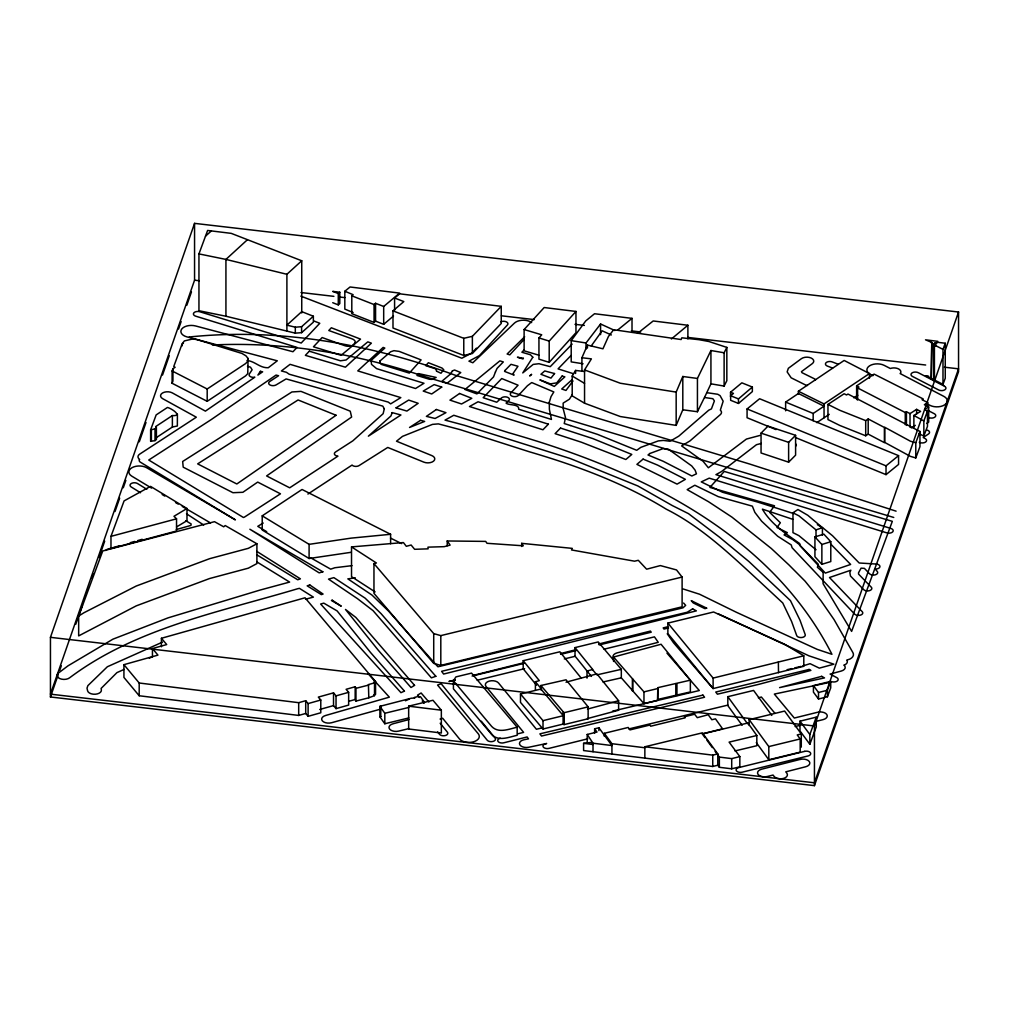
<?xml version="1.0" encoding="UTF-8"?>
<svg xmlns="http://www.w3.org/2000/svg" width="1009" height="1009" viewBox="0 0 1009 1009"><rect width="100%" height="100%" fill="white"/><g stroke="black" fill="none" stroke-linecap="round" stroke-linejoin="round"><path stroke-width="1.5" d="M150.618 429.872L156.155 414.913L167.444 407.459C171.908 408.519 182.995 416.376 172.375 415.569L155.676 426.58L155.966 428.648L150.618 429.872L150.618 441.349L155.02 440.618L156.433 439.47L156.382 427.312M248.075 358.485L247.747 361.298L245.603 363.568L207.186 388.995L207.186 401.317L172.11 383.281L172.11 370.959L172.943 368.689L175.137 367.301L173.75 366.519L182.175 343.741L184.37 340.928L192.593 338.999L196.969 339.566L241.946 353.44L245.969 355.849L248.075 358.485L247.747 373.633L245.603 375.89L207.186 401.317M532.802 357.249L522.763 372.914L533.193 364.413L538.957 363.719L550.258 366.671L572.128 344.107M50.45 637.335L194.56 223.367L958.55 312.021L958.55 371.665L814.44 785.633L50.45 696.979L50.45 637.335L814.44 725.988L958.55 312.021M194.56 223.367L194.56 280.187L50.45 694.154L814.44 782.795L958.55 368.827L944.462 367.2M50.45 696.979L58.194 674.731M59.745 670.279L61.297 665.826M75.763 624.281L82.473 604.996M91.769 578.283L93.32 573.831M99.008 557.51L104.684 541.19M115.013 511.513L119.667 498.156M123.275 487.776L125.86 480.36M139.292 441.778L146.002 422.494M162.537 375.007L169.247 355.723M178.543 329.01L181.128 321.594M186.816 305.273L191.458 291.916M657.502 700.36L657.83 687.659L690.358 680.167L690.358 691.934L657.83 699.426L657.502 700.36L643.969 703.626L632.794 690.9L632.794 679.133L613.548 657.036L661.072 644.259L690.358 680.167M313.358 316.233L301.603 326.714L295.309 327.193L286.897 325.15L301.741 311.642L313.358 316.233L313.358 322.186L301.603 332.667L295.309 333.147L225.928 316.233L198.95 310.722L198.95 253.902L207.614 230.456L231.238 233.369L301.741 260.776L301.741 312.979M78.664 616.058L102.729 550.99L214.501 521.678L223.708 526.799L225.221 525.563L256.904 543.775L256.904 563.602L248.34 568.168L209.62 578.523L136.265 605.854L78.664 635.897L78.664 616.058L83.911 612.766L136.265 586.015L209.62 558.683L248.34 548.328L256.904 543.775M186.98 508.498L173.977 516.293L176.537 518.828L176.537 531.011L110.977 548.543L110.977 536.359L124.082 500.905L150.518 486.363L186.98 508.498L186.98 520.682L176.575 526.925M172.11 383.281L172.943 381.011L172.943 368.689M942.986 384.379L942.986 349.379L945.256 343.249L937.739 342.316L934.422 344.99L934.422 379.989L942.986 384.379L945.256 378.236L945.256 343.249M915.781 442.774L910.358 441.185L884.716 427.261L884.716 442.421L910.358 456.345L915.781 457.935L915.781 442.774L919.956 431.486L847.976 394.04L846.551 394.973L844.129 393.762L827.96 404.432L827.96 419.593L839.816 425.457L865.697 435.787L868.194 434.122L868.194 418.962L884.426 427.488L884.426 442.648L868.194 434.122M919.149 433.706L923.853 436.102L923.853 420.942L927.473 411.155L924.534 409.641L928.696 406.955L924.358 404.723L927.687 402.566L922.049 399.69L923.222 398.946L874.084 374.112L856.616 385.842L856.616 399.488M809.849 744.276L809.849 734.502L816.268 717.159L799.986 721.17L799.986 730.945L809.849 744.276L816.268 726.934L816.268 717.159M827.43 696.765L827.43 690.244L830.722 681.34L813.431 685.628L813.431 692.136L818.513 699.01L827.43 696.765L830.722 687.861L830.722 681.34M915.781 457.935L919.956 446.646L919.956 431.486M923.853 436.102L927.473 426.315L927.473 411.155M584.627 371.526L575.584 370.429L572.204 376.042L572.204 395.881L584.552 403.209L620.27 416.528L676.169 425.394L676.169 392.097L682.803 376.496L697.433 378.438L710.929 350.527L724.121 352.772L726.833 347.399L708.949 341.521L699.111 339.718L681.832 337.813L681.113 339.541L613.649 329.729L608.465 336.438L602.941 348.811L587.44 345.065L581.928 357.741L581.928 371.362M676.169 425.394L682.803 409.793L682.803 376.496M710.929 350.527L710.929 383.824L705.644 395.087L697.433 411.735L682.803 409.793M710.929 383.824L724.121 386.069L726.833 380.696L726.833 347.399M584.552 403.209L584.552 369.912L591.4 358.863L581.928 357.741M572.38 394.506L569.417 399.198L563.136 403.121L563.249 408.922L565.507 417.663L564.233 423.528L570.476 425.546M453.419 680.747L455.929 676.888L471.544 673.117L517.176 727.199L517.176 735.271C509.129 737.1 498.433 741.766 491.673 734.514L453.419 688.832L453.419 680.747L491.673 726.442C498.433 733.694 509.129 729.028 517.176 727.199M591.224 345.973L602.146 330.801L611.34 334.975M583.051 363.77L571.208 361.89L571.208 340.638L585.724 320.938L594.541 313.736L632.012 318.365L632.012 332.024M573.024 380.948L565.961 390.433L561.723 388.995L571.662 380.027M586.002 349.051L586.002 342.984L600.569 323.99L614.859 330.523M913.877 427.602L913.877 415.468L920.624 411.407L916.626 409.339L910.017 413.614L910.017 427.261M524.112 329.552L544.166 307.531L575.962 311.44L575.962 332.705L549.199 362.345L538.945 359.166L538.945 337.914L541.732 334.799L524.112 329.552L524.112 350.817L538.793 355.181M549.199 362.345L549.199 341.092L575.962 311.44M473.246 351.637L476.425 348.155M523.974 339.554L509.797 354.84L507.111 354.008L524.655 336.792M524.049 349.959L521.893 352.242L530.469 354.79L532.802 357.224M501.246 306.345L501.246 323.485L472.376 353.453L463.774 355.458L392.993 328.013L392.993 310.86L463.774 338.318L472.376 336.312L501.246 306.345L399.614 293.808L394.582 297.996L394.582 310.457M571.094 355.433L558.065 368.878L573.478 373.734M761.051 433.138L768.013 426.139L795.596 435.333L795.596 455.173L788.622 462.172L761.051 452.978L761.051 433.138L788.622 442.333L795.596 435.333M247.407 239.738L225.928 259.414L225.928 316.233M286.897 331.103L286.897 274.284L301.741 260.776M205.508 236.156L211.373 230.922M392.993 310.86L403.814 301.577L394.582 297.996M344.826 291.248L353.137 294.691L351.8 295.814L351.8 313.673L374.062 322.401L374.062 304.554L375.562 303.28L383.685 306.471L399.614 293.102L350.06 286.985L344.826 291.248L344.826 309.095L353.137 312.538M374.062 322.401L375.562 321.127L375.562 303.28M730.529 392.236L733.467 393.409L730.642 395.755L730.642 400.296L738.474 403.436L738.474 398.896L752.361 387.052L741.829 382.827L730.529 392.236L730.529 396.777M738.474 403.436L752.361 391.593L752.361 387.052M934.927 378.791L933.602 379.851L931.244 378.867L931.774 342.429L925.518 339.819L937.739 341.319L935.57 343.073L935.57 346.201M931.244 378.867L931.774 342.429M338.28 304.882L338.28 293.543L339.806 292.244L339.806 303.583L338.28 304.882L332.73 302.7M375.562 321.127L383.685 324.33L393.497 316.057M671.401 338.974L687.886 325.251L687.886 338.91M617.495 330.183L632.012 318.365M776.022 429.582L747.076 417.739L747.076 408.948L759.6 398.744L898.565 455.639L898.565 464.43L886.028 474.634L796.29 437.881M886.028 474.634L886.028 465.843L898.565 455.639M637.524 333.386L653.201 320.976L687.886 325.251M933.602 379.851L933.602 343.855L935.57 343.073M798.396 394.317L798.396 391.24L844.155 360.453L869.443 373.57L869.443 378.198M785.62 402.099L798.396 393.497L824.038 406.198L813.166 413.463L785.62 402.099L785.62 410.814M816.786 422.657L824.038 417.814L824.038 403.928L869.443 373.57M824.038 417.814L829.221 414.346M853.879 397.861L857.764 395.263M827.96 404.432L839.816 410.297L865.697 420.627L868.194 418.962M351.044 552.314L309.095 558.507L262.214 530.015L262.214 515.839L302.032 489.479L390.597 534.291L390.597 543.737M816.016 549.728L798.914 535.653L792.96 532.638L792.96 512.799L797.93 509.52L807.818 515.296L822.423 527.657L822.423 535.287M177.407 414.031L177.357 425.987L172.375 427.047L155.676 438.057L156.382 438.789M307.922 494.057L352.065 465.073L352.936 465.754A4.339 2.51 0 0 0 359.065 465.59L387.759 447.441L423.856 462.147A6.937 4.011 0 0 0 433.529 461.176A6.937 4.011 0 0 0 431.852 455.601L396.499 441.21L402.503 436.367L432.483 424.385L438.373 423.881L460.167 429.645L529.296 451.767C576.845 465.691 623.953 483.097 666.268 509.179L666.482 509.28C701.76 527.013 730.957 555.114 759.84 581.663L782.757 602.978L791.624 621.531L796.706 635.582A4.339 2.51 0 0 0 801.84 637.511A4.339 2.51 0 0 0 805.195 634.547L800.023 620.27L790.463 600.645L748.993 561.609L719.379 537.091L688.479 513.644L672.271 505.547L637.852 485.96L570.287 458.54L464.279 425.23L445.032 420.122L453.785 415.267L508.385 432.621C635.09 468.567 769.451 531.264 831.933 654.286L817.277 649.392L736.305 612.236L699.59 594.238L682.929 588.903M857.6 400.068L857.6 387.935L858.949 387.065L856.616 385.842M905.262 424.663L905.262 412.53L906.435 411.773L910.017 413.614M926.615 423.452L928.696 422.115L928.696 406.955M263.21 523.028L257.774 526.332L266.679 531.667M911.341 427.917L915.314 425.357M472.187 352.797L461.832 358.233L300.833 296.129M162.499 642.128L107.37 666.747L87.884 685.628L87.014 688.138L87.581 690.749A6.937 4.011 0 0 0 95.338 694.23A6.937 4.011 0 0 0 101.354 689.74L101.077 688.466L116.943 672.612L123.993 669.459M149.345 658.133L152.17 656.884M405.454 700.776L409.326 699.048M802.496 666.054L810.063 663.682L819.321 668.135L833.888 664.187L809.041 655.863L718.156 613.775M792.96 512.799L798.914 515.813L816.016 529.889L822.423 527.657M830.785 541.719L821.868 544.469L814.931 536.902L823.874 534.152L830.785 541.719L830.785 561.559L821.868 564.308L814.931 556.741L814.931 536.902M408.935 719.556L393.258 723.718A6.937 4.011 0 0 0 389.524 728.952A6.937 4.011 0 0 0 398.593 731.121L409.162 728.561M440.075 719.064L442.674 718.269L459.486 738.966A10.418 6.016 0 0 0 473.322 741.855A10.418 6.016 0 0 0 478.329 733.858L437.553 685.048L441.236 683.787L487.233 740.228A4.339 2.51 0 0 0 493.01 741.426A4.339 2.51 0 0 0 495.078 738.084L481.306 721.208M119.907 545.667L108.026 549.06A4.339 2.51 0 0 0 105.844 550.498M130.3 542.691L134.752 541.417M137.728 540.572L142.181 539.298M587.78 671.906L575.016 656.102L575.016 647.601L598.211 641.938L621.317 669.333L621.317 677.834L632.794 690.9M587.011 678.136L587.011 671.048L592.699 669.471L575.016 647.601M176.285 529.561L190.941 525.412L191.117 523.948L185.795 520.669M535.401 689.841L535.401 681.756L539.323 680.646L523.192 660.681L559.844 651.789L581.209 678.098M161.415 638.281L305.033 597.782L375.55 681.567L375.55 694.318L373.834 694.797L374.516 695.63L368.802 697.787L355.963 701.066L355.168 699.502L355.168 686.751L346.1 689.311L348.647 692.325L348.647 705.077L336.035 708.621L333.525 705.606L333.525 692.855L318.314 697.105L320.786 700.019L320.786 712.77L308.111 716.327L305.702 713.464L305.702 700.713L298.689 702.68L139.192 683.005L123.93 664.666L157.946 655.118L152.447 648.56L166.712 644.562L161.415 638.281L161.415 646.782M374.516 695.63L374.516 682.866L368.424 684.581L368.802 697.787M368.802 685.035L355.963 688.315L355.168 686.751M305.702 700.713L308.111 703.576L320.786 700.019M333.525 692.855L336.035 695.869L348.647 692.325M349.127 701.205L355.168 699.502M123.93 664.666L123.93 677.417L139.192 695.756L298.689 715.431L305.702 713.464M319.702 709.478L333.525 705.606M375.55 681.567L373.834 682.046L374.516 682.866M381.213 708.961L331.595 722.721A6.937 4.011 0 0 1 322.338 720.842A6.937 4.011 0 0 1 325.592 715.495L389.348 697.156L368.222 673.835M305.5 599.22L313.383 597.126L299.408 588.335L297.403 588.815C219.369 612.148 135.95 627.976 69.571 677.834A6.937 4.011 0 0 1 59.846 678.603A6.937 4.011 0 0 1 58.509 672.99L68.057 665.789L112.97 639.151L168.087 617.849L259.792 590.139L289.608 582.079L257.219 562.127M110.977 536.359L176.537 518.828M566.024 682.21L596.912 673.873L618.605 700.725L618.605 710.222L587.452 718.585L588.133 718.749L588.133 706.855L566.024 679.801L540.925 685.502L540.925 689.967M587.452 709.1L618.605 700.725M761.291 443.443L756.473 444.692L721.485 471.581L715.949 474.646L890.934 528.464A4.339 2.51 0 0 1 892.688 531.857A4.339 2.51 0 0 1 886.81 532.866L709.226 478.152L701.28 481.898L722.494 492.253L758.15 502.205L793.616 513.543M813.431 685.628L818.513 692.489L827.43 690.244M455.072 679.927L448.955 681.453L455.261 680.192M473.385 675.349L523.747 662.749M560.386 653.592L575.647 649.783M598.539 644.057L650.439 631.079L651.221 632.202L599.169 644.953M667.756 626.753L663.178 627.888L664.01 629.074L668.551 627.964M540.925 685.502L564.006 712.72L564.006 724.626L588.133 718.749M517.781 733.833L523.608 732.37L485.997 686.435A6.937 4.011 0 0 1 489.315 681.1A6.937 4.011 0 0 1 498.547 683.005L536.41 729.255L542.501 727.804M520.48 693.99L543.006 720.64L563.299 715.696L540.925 689.046L520.48 693.99L520.48 702.352L543.006 729.002L563.552 723.983L564.006 724.626M795.142 726.556L801.02 725.093M815.726 721.46L823.067 719.631A6.937 4.011 0 0 0 826.712 714.372A6.937 4.011 0 0 0 817.593 712.266L794.31 718.042L774.344 694.091L832.362 681.832A4.339 2.51 0 0 0 837.546 680.76A4.339 2.51 0 0 0 836.738 677.619L830.117 674.075L841.229 671.061A6.937 4.011 0 0 0 844.558 665.726L843.814 665.145L844.609 664.906A6.937 4.011 0 0 0 847.093 660.693L846.639 660.163L849.931 659.054A10.418 6.016 0 0 0 852.895 652.596L834.002 619.501L820.885 600.595L805.068 581.159L789.063 565.04L771.305 548.48L731.929 517.112L708.419 501.662L687.154 489.63L694.823 485.241L718.231 496.63L752.361 506.152L754.846 512.358L761.656 521.224L777.687 536.233L791.245 544.948L792.103 547.736L854.661 614.115A4.339 2.51 0 0 0 860.551 615.099A4.339 2.51 0 0 0 862.241 611.694L829.486 577.514L850.864 570.211L849.843 572.481L850.461 576L863.729 589.647A4.339 2.51 0 0 0 869.632 590.606A4.339 2.51 0 0 0 871.297 587.2L858.571 574.108L858.533 572.809L861.093 568.155L864.41 568.37L869.569 573.78A4.339 2.51 0 0 0 875.459 574.764A4.339 2.51 0 0 0 877.174 571.359L875.181 569.013A4.339 2.51 0 0 0 879.924 566.768A4.339 2.51 0 0 0 876.039 564.031L859.201 562.997L832.539 535.766L823.067 527.997L817.353 524.655M521.691 546.474L521.691 543.346L572.317 548.379L571.485 549.943L634.573 561.193L638.293 560.298L646.63 569.202L660.365 565.582L676.522 569.934L682.109 577.06L682.109 606.813L440.807 665.372L433.719 663.367L373.961 593.355L373.961 563.602L376.407 562.997L351.523 546.903L351.523 576.656L375.096 591.905M702.34 733.833L722.595 728.826L715.482 718.862L711.824 719.732L708.23 714.725L697.295 717.664L694.621 714.246L684.392 716.756L685.136 717.803L650.704 726.215L649.834 725.055L629.982 729.898L628.178 727.464L604.303 733.316L604.303 736.28M644.852 758.1L644.852 746.774L712.745 755.136L717.79 753.887L717.79 765.226L719.354 767.294L731.702 768.808L739.837 766.802L739.837 756.599L729.091 742.12L756.826 735.511L756.826 745.714L734.93 750.936M715.066 751.314L719.354 757.091L731.702 758.617L739.837 756.599M583.593 743.33L593.015 744.491L591.476 742.397L583.593 743.33L583.593 750.557L712.745 766.474L717.79 765.226M472.098 676.068L524.15 663.329M560.89 654.324L576.202 650.578M477.207 680.255L524.579 668.664M564.308 658.927L575.004 656.317M604.038 649.203L654.45 636.856L658.246 642.317L617.104 652.873A6.937 4.011 0 0 0 613.586 658.158M778.507 672.7L778.368 662.03L803.795 655.8L803.795 666.293L713.111 688.567L667.87 633.589L667.87 623.108L713.59 611.996L784.497 644.171L803.795 655.8M587.2 734.464L597.013 732.055L594.616 728.813L598.892 727.766L611.933 745.55L593.015 743.217L587.2 734.464L587.2 742.965M749.17 725.496L749.17 719.644L784.611 711.068L801.285 733.947L801.285 747.127M373.961 563.602L433.719 633.614L440.807 635.62L682.109 577.06M408.658 706.174L432.962 700.271L441.349 710.197L441.349 733.013L408.658 728.99L408.658 706.174L441.349 710.197M424.486 702.34L420.501 696.74L417.928 696.563L414.358 697.421L414.825 698.089L411.42 698.19L379.888 706.338L384.807 713.275L408.859 707.435M379.888 706.338L379.888 716.819L384.807 723.756L408.859 717.929M564.006 712.72L588.133 706.855M667.87 623.108L713.111 678.086L778.368 662.03M742.132 725.257L727.817 705.619L727.817 696.689L753.584 690.433L771.809 715.419M801.285 733.947L797.236 734.93L800.187 738.954L800.187 752.134L768.808 759.752L756.309 742.611M749.17 719.644L768.808 746.572L800.187 738.954M632.794 679.133L643.969 691.871L657.502 688.605M587.818 738.802L549.136 748.35A4.339 2.51 0 0 1 543.372 747.139A4.339 2.51 0 0 1 545.478 743.81L546.651 743.494L528.64 747.291A6.937 4.011 0 0 1 519.837 744.793A6.937 4.011 0 0 1 524.163 739.711L528.502 738.853L527.102 736.961L503.768 742.801A4.339 2.51 0 0 1 498.055 741.489A4.339 2.51 0 0 1 500.313 738.197M628.922 728.914L727.893 705.102M758.339 697.774L761.391 697.042L774.975 713.338M644.852 746.774L702.34 732.849L717.79 753.887M379.888 716.819L381.061 716.541M612.526 711.156L699.3 690.534L666.962 653.138M787.184 669.686L791.775 668.601M794.84 667.87L800.957 666.419M621.317 669.333L596.912 674.87L592.422 669.509M603.016 681.983L621.317 677.834M262.214 515.839L309.095 544.343L351.044 538.138L390.597 534.291M351.99 565.645L334.862 567.739L330.687 569.164L310.368 557.636M760.067 435.409L746.42 439.066L708.368 467.772L703.096 461.302L681.63 445.902L689.954 440.933L720.338 414.611A6.937 4.011 0 0 0 720.325 410.159L723.163 401.216L720.073 395.629L717.74 394.267L706.678 392.652M189.225 336.993C279.67 327.635 370.656 344.145 455.589 375.361L749.22 463.9L896.093 511.159M351.523 546.903L403.411 542.552L406.324 546.31L411.117 545.011L414.623 549.3L428.119 548.846L427.955 547.155L444.2 546.664L450.115 545.125L447.227 540.975L485.707 541.404L486.981 543.296L523.267 545.806L521.691 543.346M355.345 577.867L347.84 578.863L371.968 595.058L388.591 611.151L437.893 666.785L682.992 607.822L685.666 605.362L683.597 603.029M212.369 344.977C284.853 341.597 357.3 353.654 425.861 376.962L893.76 517.466M194.56 280.187L199.252 280.729M301.023 292.534L333.891 296.356M340.159 297.075L344.851 297.617M501.41 315.792L534.291 319.601M574.991 324.33L584.388 325.415M631.344 330.864L640.74 331.961M687.709 337.41L925.669 365.018M339.806 292.244L332.73 291.374L338.28 293.543M928.57 376.18L925.518 375.802L931.774 378.413M604.303 733.316L611.933 743.709L644.852 747.757M704.597 397.521L712.846 398.694L714.397 400.914L711.433 408.885L708.785 410.159L678.767 436.165L670.077 441.248L663.342 440.416L658.246 440.92L640.803 447.365L636.717 450.304L597.643 434.425L570.489 425.546M571.208 340.638L586.002 342.984M676.169 392.097L620.27 383.231L584.552 369.912M357.93 384.568L290.062 364.337L281.397 370.971L286.417 372.283L289.192 374.213L388.251 402.099L390.647 403.877L400.8 397.609L357.981 384.58M198.95 253.902L225.928 259.414L286.897 274.284M246.978 360.49C255.29 361.336 259.603 368.045 268.243 367.743L277.286 360.806L186.942 336.892A10.418 6.016 0 0 1 181.822 328.921A10.418 6.016 0 0 1 195.632 325.97L292.976 351.737L297.062 347.411L195.708 316.17A4.339 2.51 0 0 1 193.93 312.777A4.339 2.51 0 0 1 199.795 311.743L301.212 343.022L319.777 323.284L313.925 321.001M247.495 366.292L250.509 367.188L252.099 369.786L249.349 373.973A4.339 2.51 0 0 0 253.536 377.366L254.823 377.189L205.407 411.13L172.274 392.879A6.937 4.011 0 0 0 162.462 393.018A6.937 4.011 0 0 0 162.689 398.681L196.326 417.209L139.721 454.113A6.937 4.011 0 0 0 138.687 458.527L139.608 459.423A4.339 2.51 0 0 0 140.377 462.172L235.387 519.875L146.822 467.823A10.418 6.016 0 0 0 132.103 467.634A10.418 6.016 0 0 0 131.763 476.134L151.564 488.104M538.945 337.914L549.199 341.092M832.614 368.071L827.393 366.09A4.339 2.51 0 0 1 826.157 362.622A4.339 2.51 0 0 1 832.16 361.903L838.151 364.211M351.8 295.814L374.062 304.554M730.642 395.755L738.474 398.896M747.076 408.948L886.028 465.843M931.244 342.883L933.602 343.855M792.923 519.358L762.413 509.154C770.964 524.087 786.137 533.887 799.708 543.586L800.15 545.793L825.337 573.099L850.65 564.447L830.42 543.775M798.396 391.24L824.038 403.928M390.508 538.087L401.645 543.611M923.853 420.942L913.877 415.468M934.422 344.99L942.986 349.379M872.962 375.676L870.376 374.352A10.418 6.016 0 0 1 869.493 365.876A10.418 6.016 0 0 1 884.187 365.359L890.316 368.499A6.937 4.011 0 0 1 898.048 368.689A6.937 4.011 0 0 1 900.671 372.876L900.116 373.557L943.882 396.398A10.418 6.016 0 0 1 944.613 404.886A10.418 6.016 0 0 1 929.907 405.315L927.17 403.89M927.359 410.133L934.321 413.728A4.339 2.51 0 0 1 934.675 417.259A4.339 2.51 0 0 1 928.557 417.461M172.11 370.959L207.186 388.995M857.6 387.935L905.262 412.53M203.73 525.021L186.501 513.77M256.715 554.761L297.718 579.771L300.392 578.851L256.702 551.33M175.516 502.52L178.215 504.096M182.263 506.442L210.566 522.952M572.204 376.042L584.552 383.37M162.134 494.486L164.77 496.087M146.81 489.277L137.552 483.551A4.339 2.51 0 0 0 131.41 483.437A4.339 2.51 0 0 0 131.208 486.981L140.528 492.733M428.888 702.012L421.119 692.981L417.512 695.163L419.391 697.484M535.401 681.756L541.593 689.172M587.011 671.048L591.488 676.408M536.473 685.199L523.192 668.753L523.192 660.681M422.216 700.978L424.083 703.298M440.189 723.239L447.428 732.219A4.339 2.51 0 0 1 445.322 735.548A4.339 2.51 0 0 1 439.558 734.338L437.603 731.916M799.986 721.17L809.849 734.502M705.064 737.693L702.34 733.984L747.921 722.999L756.826 735.511M706.88 740.165L712.329 747.593M727.817 696.689L747.505 723.693L749.17 723.894M667.239 633.728L673.52 642.771L712.165 687.482M934.927 342.808L934.927 345.936M927.687 402.566L927.687 407.106M916.626 409.339L916.626 413.892M906.435 411.773L906.435 425.42M865.697 420.627L865.697 435.787M821.868 544.469L821.868 564.308M818.513 692.489L818.513 699.01M816.016 529.889L816.016 537.52M814.44 725.988L814.44 785.633M813.166 413.463L813.166 420.728M788.622 442.333L788.622 462.172M768.808 746.572L768.808 759.752M731.702 758.617L731.702 768.808M724.121 352.772L724.121 386.069M719.354 757.091L719.354 767.294M713.111 678.086L713.111 688.567M712.745 755.136L712.745 766.474M697.433 378.438L697.433 411.735M676.951 683.825L676.951 695.579M675.803 683.56L675.803 695.315M657.83 687.659L657.83 699.426M643.969 691.871L643.969 703.626M632.391 679.246L632.391 691.014M613.548 657.036L613.548 661.45M611.933 743.709L611.933 754.051M600.569 323.99L600.569 334.622M598.892 727.766L598.892 730.604M594.616 728.813L594.616 733.064M593.015 743.217L593.015 751.718M587.44 345.065L587.44 348.092M575.584 370.429L575.584 373.481M563.552 712.089L563.552 723.983M563.299 712.152L563.299 724.046M543.006 720.64L543.006 729.002M472.376 336.312L472.376 353.453M463.774 338.318L463.774 355.458M447.227 540.975L447.227 545.68M440.807 635.62L440.807 665.372M433.719 633.614L433.719 663.367M384.807 713.275L384.807 723.756M383.685 306.471L383.685 324.33M380.771 705.657L380.771 716.138M355.963 688.315L355.963 701.066M336.035 695.869L336.035 708.621M309.095 544.343L309.095 558.507M308.111 703.576L308.111 716.327M301.603 326.714L301.603 332.667M298.689 702.68L298.689 715.431M295.309 327.193L295.309 333.147M172.375 415.569L172.375 427.047M155.02 429.14L155.02 440.618M152.447 648.56L152.447 657.073M151.388 429.38L151.388 440.857M139.192 683.005L139.192 695.756M919.249 442.257A4.339 2.51 0 0 0 925.379 442.182A4.339 2.51 0 0 0 925.24 438.638L923.21 437.515L928.583 433.933A4.339 2.51 0 0 0 926.539 429.948M807.44 385.476A6.937 4.011 0 0 1 805.056 384.732L791.17 377.82L787.146 371.892L788.344 368.31L801.36 358.699A6.937 4.011 0 0 1 811.097 358.006A6.937 4.011 0 0 1 812.295 363.631L801.474 371.64L801.978 372.674L813.922 378.564A6.937 4.011 0 0 1 815.625 379.788M182.087 345.885A4.339 2.51 0 0 1 183.424 343.211M500.817 321.846A4.339 2.51 0 0 1 506.316 321.833A4.339 2.51 0 0 1 507.426 324.948L479.464 355.572L468.958 361.172L472.843 362.761L514.376 323.157A10.418 6.016 0 0 1 531.655 322.59M796.063 444.225A6.937 4.011 0 0 1 796.227 445.776M823.155 572.368L823.079 583.669L851.621 631.382L892.322 521.338L724.273 471.43L709.895 487.41L774.534 505.799L769.627 512.332L780.348 522.75L777.031 527.53L787.361 532.651L784.056 534.896L792.834 539.613L798.687 544.04L818.349 564.308L817.404 567.26L823.155 572.368M549.337 402.162L549.375 409.288L551.469 419.454L518.702 409.225C519.534 403.688 508.347 405.593 506.077 403.096L508.738 400.687A4.339 2.51 0 0 0 507.426 397.231A4.339 2.51 0 0 0 501.435 397.987L496.731 402.225L483.185 397.71L501.725 378.552L518.084 385.198L510.806 392.98A4.339 2.51 0 0 0 512.572 396.373A4.339 2.51 0 0 0 518.449 395.364L527.43 385.741L531.718 382.562L553.827 391.946L551.015 396.638L549.337 402.162M371.098 360.44L371.514 364.363L376.584 368.626L423.982 383.281L415.544 388.503L357.766 370.896L383.13 347.437L384.833 348.055L371.098 360.44M384.303 408.809L383.13 413.703L352.835 440.845L335.442 452.057A4.339 2.51 0 0 0 337.246 456.093L337.939 456.144L289.684 487.814L266.603 475.933L351.624 417.045L350.249 411.193L300.997 391.378L291.891 391.971L182.667 461.479L183.197 467.167L232.94 492.707L242.879 492.291L257.699 482.088L280.477 493.817L244.544 517.037L243.409 517.491L148.752 460.028L211.158 419.63L276.037 375.083L278.572 375.726L269.744 381.503A4.339 2.51 0 0 0 270.122 385.034A4.339 2.51 0 0 0 276.252 384.82L286.115 378.917L382.802 406.135L384.303 408.809M392.148 412.605L390.95 415.948L368.373 436.165L400.914 414.989L392.148 412.605M452.436 370.871L450.455 374.062L441.904 381.276L447.176 383.155L460.785 372.573L454.567 370.026L452.436 370.871M495.444 371.993L493.515 376.937L476.929 393.901L464.947 389.512L499.871 360.856L503.327 361.928L497.059 368.399L495.444 371.993M531.529 374.427L529.851 375.802L531.529 374.427M504.929 370.53L504.576 371.4L514.048 375.121L513.077 373.456L517.97 366.267L510.97 364.312L504.929 370.53M436.607 371.198L440.971 373.242L443.733 369.723L442.005 368.033L428.371 362.723L425.722 365.649L435.774 368.878L436.607 371.198M379.75 361.172L379.838 362.912L381.541 364.476L409.313 373.09L421.119 359.91L399.123 351.384L393.964 350.653L390.634 351.788L379.75 361.172M355.218 342.896L352.418 345.507A6.937 4.011 0 0 1 344.7 345.658L322.136 337.548L313.458 346.793L341.118 355.319L360.541 339.125L331.343 327.774L328.783 330.498L352.027 338.847A6.937 4.011 0 0 1 355.218 342.896M260.385 371.299L257.9 375.083L262.63 371.829L260.385 371.299M523.381 358.321L522.952 358.939L517.44 357.211L523.381 358.321M554.546 373.544L550.964 378.11L540.9 374.276L544.759 370.946L554.546 373.544M562.101 376.054L556.766 382.84L550.435 383.899L539.878 379.888L554.282 386.422L564.876 376.849L562.101 376.054M418.584 373.607L416.969 375.462L429.317 379.245L432.054 379.397L436.165 377.442L418.584 373.607M309.309 351.195L305.374 355.345L345.419 367.188L371.388 343.161L367.806 341.862L346.062 359.999L340.449 360.793L309.309 351.195M548.379 424.184L542.943 429.771L469.5 406.526L478.052 401.771L548.379 424.184M560.525 428.068L555.089 433.656L581.512 442.27L625.832 459.511L631.798 454.428L592.888 438.612L560.525 428.068M692.641 608.843L687.255 612.223L441.614 671.313L443.619 674.05L696.361 610.861L692.641 608.843M396.058 407.85L406.904 411.067L418.167 403.31L408.683 400.068L396.058 407.85M643.074 459.108L636.906 464.367L677.077 484.118L685.388 479.351L657.553 465.086L643.074 459.108M649.758 453.533L647.992 454.983L663.14 461.252L691.833 475.996L696.45 473.826L695.125 470.194L691.733 465.944L668.488 449.245L663.165 448.589L649.758 453.533M336.111 415.279L236.825 483.979L197.65 463.875L298.071 399.968L336.111 415.279M441.715 387.09L431.713 393.977L423.25 391.076L434.16 384.618L441.715 387.09M436.38 409.49L426.391 416.364L435.093 418.483L445.94 412.668L436.38 409.49M459.599 393.485L449.964 400.132L461.567 403.991L471.783 398.303L459.599 393.485M420.576 420.324L409.54 427.463L424.65 421.421L420.576 420.324M414.56 685.351L410.991 687.495L378.438 650.427L345.494 609.449L355.874 617.458L414.56 685.351M404.445 691.115L400.951 692.666L320.635 604.025L323.788 603.142L337.12 610.924L370.606 652.583L404.445 691.115M809.117 669.446L715.747 692.048L717.399 694.192L758.793 684.342L810.87 670.405L809.117 669.446M309.776 584.943L307.19 585.838L321.354 594.642L323.069 594.049L309.776 584.943M332.251 600.216L331.457 600.494L341.256 606.207L332.251 600.216M435.85 676.307L431.373 677.846L373.053 610.647L357.476 598.665L328.53 579.128L333.865 577.627L365.144 598.16L381.061 613.636L435.85 676.307M706.653 608.15L704.95 608.654L693.246 602.928L691.241 600.658L706.653 608.15M322.855 571.813L319.147 572.86L249.866 529.233L322.855 571.813M821.679 676.345L779.591 687.608L824.517 677.909L821.679 676.345M800.087 759.424L761.694 769.186A6.937 4.011 0 0 0 758.112 774.458A6.937 4.011 0 0 0 767.256 776.526L773.058 775.063L774.168 776.476A6.937 4.011 0 0 0 783.337 778.481A6.937 4.011 0 0 0 786.818 773.184L785.771 771.835L805.699 766.752A6.937 4.011 0 0 0 809.243 761.467A6.937 4.011 0 0 0 800.087 759.424M804.678 751.352L738.739 767.584A4.339 2.51 0 0 0 736.456 770.876A4.339 2.51 0 0 0 742.145 772.2L808.083 755.955A4.339 2.51 0 0 0 810.378 752.676A4.339 2.51 0 0 0 804.678 751.352M702.907 695.1L539.891 733.846L541.518 736.04L704.559 697.244L702.907 695.1M944.5 386.258L918.24 372.687A4.339 2.51 0 0 0 912.111 372.876A4.339 2.51 0 0 0 912.451 376.42L938.711 389.991A4.339 2.51 0 0 0 944.828 389.802A4.339 2.51 0 0 0 944.5 386.258"/></g></svg>
